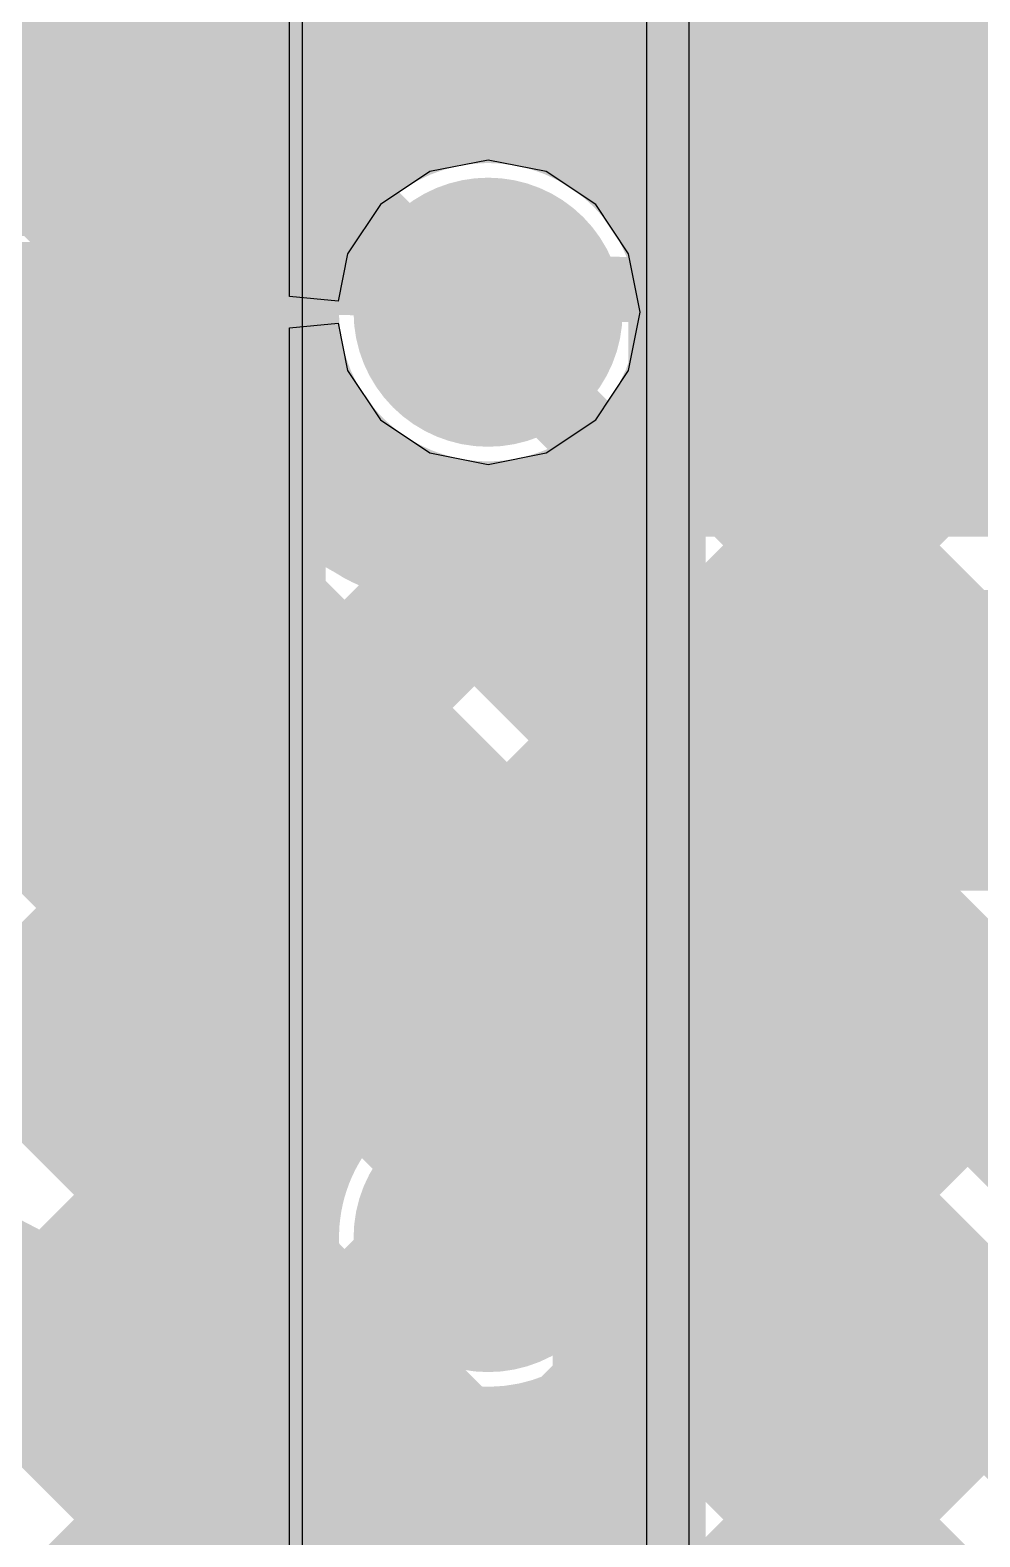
# Model space of a CAD drawing. Header units: millimetres. Extents: x 13 to 259, y -2 to 326.
# Drawn here: x 100.153 to 102.635, y 111.536 to 115.473 of the extents above; entities that cross this region are included whole.
import ezdxf

# ---------------------------------------------------------------- set-up
doc = ezdxf.new("R2010")
doc.units = ezdxf.units.MM
for name, color, linetype in [('BottomLayer', 5, 'Continuous'), ('BottomSolder', 6, 'Continuous'), ('ConnectLayer', 7, 'Continuous'), ('DrillDrawing', 1, 'Continuous'), ('Mechanical34', 56, 'Continuous'), ('MidLayer1', 16, 'Continuous'), ('MidLayer2', 76, 'Continuous'), ('MidLayer3', 90, 'Continuous'), ('MidLayer4', 156, 'Continuous'), ('MidLayer5', 130, 'Continuous'), ('MidLayer6', 216, 'Continuous'), ('MultiLayer', 9, 'Continuous'), ('TopLayer', 1, 'Continuous'), ('TopSolder', 216, 'Continuous')]:
    doc.layers.add(name, color=color, linetype=linetype)

msp = doc.modelspace()

# ---------------------------------------------------------------- linework, layer by layer
at = {"layer": 'BottomLayer', "const_width": 0.2499995}
for points in [[(101.22504774, 114.7362577, 1), (101.4750447, 114.7362577, 1)], [(101.22504774, 112.3181142, 1), (101.4750447, 112.3181142, 1)]]:
    msp.add_lwpolyline(points, format="xyb", close=True, dxfattribs=at)
at = {"layer": 'BottomSolder', "const_width": 0.3515995}
for points in [[(101.17424774, 114.7362577, 1), (101.5258447, 114.7362577, 1)], [(101.17424774, 112.3181142, 1), (101.5258447, 112.3181142, 1)]]:
    msp.add_lwpolyline(points, format="xyb", close=True, dxfattribs=at)
at = {"layer": 'ConnectLayer'}
for p, q in [((101.8750566, 126.82501432), (101.87504644, 76.80000895999999)), ((100.83111152, 114.77745142), (100.83111152, 119.53135098)), ((101.35004622, 115.13389724), (101.19787736, 115.10362806)), ((101.50221508, 115.10362806), (101.35004622, 115.13389724)), ((101.19787736, 115.10362806), (101.0688733, 115.01743062)), ((101.63121914, 115.01743062), (101.50221508, 115.10362806)), ((101.0688733, 115.01743062), (100.98267586, 114.88842656)), ((101.71741658, 114.88842656), (101.63121914, 115.01743062)), ((100.98267586, 114.88842656), (100.95810898, 114.76494192)), ((101.74768576, 114.7362577), (101.71741658, 114.88842656)), ((100.95810898, 114.76494192), (100.83111152, 114.77745142)), ((100.83111152, 114.69506398), (100.95810898, 114.70757348)), ((100.95810898, 114.70757348), (100.98267586, 114.58408884)), ((101.71741658, 114.58408884), (101.74768576, 114.7362577)), ((100.83111152, 109.94116442), (100.83111152, 114.69506398)), ((100.98267586, 114.58408884), (101.0688733, 114.45508478)), ((101.63121914, 114.45508478), (101.71741658, 114.58408884)), ((101.0688733, 114.45508478), (101.19787736, 114.36888734)), ((101.50221508, 114.36888734), (101.63121914, 114.45508478)), ((101.19787736, 114.36888734), (101.35004622, 114.33861816)), ((101.35004622, 114.33861816), (101.50221508, 114.36888734))]:
    msp.add_line(p, q, dxfattribs=at)
at = {"layer": 'ConnectLayer', "const_width": 0.3999992}
for points in [[(101.93553654, 114.66345114), (107.62381828, 120.35173288)], [(100.48445232, 114.77745142), (100.48445232, 119.53135098)], [(97.24004428, 109.11943124), (107.39335646, 119.27274342)], [(97.24004428, 109.11943124), (107.39335646, 119.27274342)], [(101.71863324, 115.19695528), (101.71863324, 119.11184712)], [(102.25863216, 115.19695528), (102.25863216, 119.11184712)], [(102.2514846, 114.3631317), (106.93836626, 119.0500159)], [(102.25863216, 114.13802674), (107.17062132, 119.0500159)], [(98.71350082, 118.50938706), (106.33633038, 110.8865575)], [(98.71350082, 118.50938706), (101.71863324, 115.50425464)], [(97.90304778, 112.32801766), (103.6726654, 118.09763528)], [(98.76005648, 117.61430376), (101.10253338, 115.27182686)], [(98.76005648, 117.61430376), (101.10253338, 115.27182686)], [(97.24004428, 117.43726068), (105.61990306, 109.0574019)], [(97.24004428, 117.43726068), (101.71863324, 112.95867172)], [(97.24004428, 117.43721242), (100.48445232, 114.19280438)], [(101.66113526, 115.2375775), (103.86326954, 117.43971178)], [(102.25443354, 115.1297545), (104.50575746, 117.38107842)], [(98.3061534, 117.21963094), (100.48445232, 115.04133202)], [(98.30619404, 117.21963856), (100.76075098, 114.76508162)], [(98.30619404, 117.21963856), (100.76075098, 114.76508162)], [(101.10105002, 110.43485406), (107.83566444, 117.16946848)], [(101.10105002, 110.43485406), (107.83566444, 117.16946848)], [(97.24004428, 112.5135418), (101.71863324, 116.99213076)], [(97.24004428, 116.58873304), (101.02096382, 112.8078135)], [(97.24004428, 116.58873304), (101.71863324, 112.11014408)], [(97.24004428, 116.58868478), (100.48445232, 113.34427674)], [(97.24004428, 112.5135418), (101.29360996, 116.56710748)], [(101.49013992, 116.5812756), (103.16776928, 114.90364624)], [(97.90304778, 112.32801766), (101.71863324, 116.14360312)], [(102.25863216, 115.81278336), (102.59804728, 115.47336824)], [(97.24004428, 112.5135418), (100.48445232, 115.75794984)], [(99.68004448, 115.72332456), (100.76889422, 114.63447482)], [(99.68004448, 115.6759815), (100.78310806, 114.57291792)], [(101.66113526, 115.2375775), (101.71863324, 115.29507548)], [(98.37891932, 115.25176848), (100.91453782, 112.71614998)], [(97.90304778, 112.32801766), (100.71004242, 115.1350123)], [(98.066225, 115.1350123), (100.91519822, 115.1350123)], [(98.69376502, 115.1350123), (101.02096382, 112.8078135)], [(99.54229265999999, 115.1350123), (105.61990306, 109.0574019)], [(100.3908203, 115.1350123), (100.76075098, 114.76508162)], [(101.78489422, 115.1350123), (102.8500483, 115.1350123)], [(101.93553654, 114.66345114), (102.4070977, 115.1350123)], [(102.08787558, 115.1350123), (106.33633038, 110.8865575)], [(101.89597096, 114.96001138), (103.18660846, 114.96001138)], [(101.96209478, 114.69000938), (102.23209678, 114.96001138)], [(102.2628765, 114.96001138), (102.5328785, 114.69000938)], [(102.81062242, 114.69000938), (103.08062442, 114.96001138)], [(97.90304778, 112.32801766), (100.48445232, 114.9094222)], [(98.11407351999999, 114.8661279), (100.48445232, 112.4957491)], [(98.11407606, 114.86617362), (100.76998896, 112.21026072)], [(98.11407606, 114.86617362), (100.76998896, 112.21026072)], [(98.11407606, 114.86617362), (101.71863324, 111.26161644)], [(98.11407606, 114.86617362), (100.76998896, 112.21026072)], [(100.48445232, 109.94116442), (100.48445232, 114.69506398)], [(101.95786822, 114.69000938), (103.14861514, 114.69000938)], [(102.55556324, 114.66721288), (103.3247489, 113.89802722)], [(101.88561538, 114.48874486), (105.853103, 110.52125724)], [(101.88561538, 114.48874486), (105.853103, 110.52125724)], [(98.06822144, 111.64466368), (100.84872642, 114.42516866)], [(98.06822144, 111.64466368), (100.84872642, 114.42516866)], [(98.06822144, 111.64466368), (100.84872642, 114.42516866)], [(97.76890529999999, 114.36276848), (100.48445232, 111.64722146)], [(97.76894085999999, 114.36278118), (103.56387466, 108.56784738)], [(97.76894085999999, 114.36278118), (103.56387466, 108.56784738)], [(97.76894085999999, 114.36278118), (101.71863324, 110.4130888)], [(101.73466064, 112.76551996), (103.30805348, 114.3389128)], [(101.73466064, 112.76551996), (103.30805348, 114.3389128)], [(102.25863216, 113.2894991), (103.30805094, 114.33891788)], [(101.71863324, 110.36066828), (101.71863324, 114.27556012)], [(101.8832862, 112.06561788), (104.09267726, 114.27500894)], [(101.8832862, 112.06561788), (104.09267726, 114.27500894)], [(102.25863216, 110.36066828), (102.25863216, 114.27556012)], [(97.24004428, 109.96795888), (101.42285278, 114.15076738)], [(97.24004428, 109.96795888), (101.42285278, 114.15076738)], [(97.24004428, 109.96795888), (101.42285278, 114.15076738)], [(101.18670644, 114.16931954), (101.93100518, 113.4250208)], [(101.24826334, 114.1551057), (101.46448592, 113.93888312)], [(101.37887014, 114.14696246), (106.0154471, 109.5103855)], [(101.37887014, 114.14696246), (106.0154471, 109.5103855)], [(101.37887014, 114.14696246), (101.71863324, 113.80719936)], [(102.25863216, 114.11561632), (103.5960717, 112.77817678)], [(98.06822144, 111.64466368), (100.48445232, 114.06089456)], [(101.7110615, 113.8147711), (102.1008118, 113.4250208)], [(101.73831824, 113.6177052), (101.93062418, 113.81001114)], [(101.77561306, 113.81001114), (107.26779156, 113.81001114)], [(102.39416148, 113.4250208), (102.77915182, 113.81001114)], [(102.5643491, 113.81001114), (102.94933944, 113.4250208)], [(97.24004428, 109.11943124), (101.71863324, 113.5980202)], [(98.98529606, 112.5617383), (100.02712278, 113.60356502)], [(101.93100518, 113.4250208), (104.00255552, 113.4250208)], [(102.25863216, 112.44097146), (103.16094176, 113.34328106)], [(102.25863216, 113.26708868), (103.16653992, 112.35918092)], [(97.24004428, 109.96795888), (100.48445232, 113.21236692)], [(99.64677048, 112.37468508), (100.4513866, 113.1793012)], [(102.25863216, 111.59244382), (103.57392036, 112.90773202)], [(97.24004428, 108.2709036), (101.71863324, 112.74949256)], [(100.2068735, 112.08626046), (100.87565042, 112.75503738)], [(102.25863216, 112.41856104), (104.80129408, 109.87589912)], [(97.24004428, 109.11943124), (100.48445232, 112.36383928)], [(101.8832862, 112.06561788), (102.02269156, 112.20502324)], [(101.92910526, 112.20502324), (102.42082386, 112.20502324)], [(102.42082386, 112.20502324), (103.22195256, 111.40389454)], [(101.53302528, 110.86682932), (102.64602026, 111.9798243)], [(101.83974552, 111.9890318), (104.74746132, 109.081316)], [(101.83974552, 111.9890318), (104.74746132, 109.081316)], [(101.83974552, 111.9890318), (104.74746132, 109.081316)], [(97.24004428, 108.2709036), (100.90264046, 111.93349978)], [(97.24004428, 108.2709036), (100.90264046, 111.93349978)], [(97.24004428, 107.42237596), (101.71863324, 111.90096492)], [(100.68338766, 111.71424698), (100.90264046, 111.93349978)], [(99.50214288, 109.68447456), (101.60254254, 111.78487422)], [(99.50214288, 109.68447456), (101.60254254, 111.78487422)], [(101.10876146, 111.29109314), (101.60254254, 111.78487422)], [(101.24219274, 111.73805694), (103.76378028, 109.2164694)], [(101.24219274, 111.73805694), (103.76378028, 109.2164694)], [(101.24219274, 111.73805694), (103.76378028, 109.2164694)], [(100.75639234, 111.64346226), (103.01849856, 109.38135604)], [(102.25863216, 111.5700334), (103.73552024, 110.09314532)], [(97.24004428, 108.2709036), (100.48445232, 111.51531164)]]:
    msp.add_lwpolyline(points, dxfattribs=at)
at = {"layer": 'ConnectLayer'}
for points, const_width in [([(101.61863344, 115.50425464, 1), (101.81863304, 115.50425464, 1)], 0.1999996), ([(102.49804748, 115.47336824, 1), (102.69804708, 115.47336824, 1)], 0.1999996), ([(101.94004504, 114.7362577, 1), (100.7600474, 114.7362577, 1)], 0.3999992), ([(101.61863344, 115.29507548, 1), (101.81863304, 115.29507548, 1)], 0.1999996), ([(101.00253358, 115.27182686, 1), (101.20253318, 115.27182686, 1)], 0.1999996), ([(101.00253358, 115.27182686, 1), (101.20253318, 115.27182686, 1)], 0.1999996), ([(101.56113546, 115.2375775, 1), (101.76113506, 115.2375775, 1)], 0.1999996), ([(101.56113546, 115.2375775, 1), (101.76113506, 115.2375775, 1)], 0.1999996), ([(101.61863344, 115.19695528, 1), (101.81863304, 115.19695528, 1)], 0.1999996), ([(101.61863344, 115.19695528, 1), (101.81863304, 115.19695528, 1)], 0.1999996), ([(102.15863236, 115.19695528, 1), (102.35863196, 115.19695528, 1)], 0.1999996), ([(100.2908205, 115.1350123, 1), (100.4908201, 115.1350123, 1)], 0.1999996), ([(100.61004262, 115.1350123, 1), (100.81004222, 115.1350123, 1)], 0.1999996), ([(100.81519842, 115.1350123, 1), (101.01519802, 115.1350123, 1)], 0.1999996), ([(100.81519842, 115.1350123, 1), (101.01519802, 115.1350123, 1)], 0.1999996), ([(101.68489442, 115.1350123, 1), (101.88489402, 115.1350123, 1)], 0.1999996), ([(101.68489442, 115.1350123, 1), (101.88489402, 115.1350123, 1)], 0.1999996), ([(101.98787578, 115.1350123, 1), (102.18787538, 115.1350123, 1)], 0.1999996), ([(102.15443374, 115.1297545, 1), (102.35443334, 115.1297545, 1)], 0.1999996), ([(102.3070979, 115.1350123, 1), (102.5070975, 115.1350123, 1)], 0.1999996), ([(100.38445252, 115.04133202, 1), (100.58445212, 115.04133202, 1)], 0.1999996), ([(101.79597116, 114.96001138, 1), (101.99597076, 114.96001138, 1)], 0.1999996), ([(101.79597116, 114.96001138, 1), (101.99597076, 114.96001138, 1)], 0.1999996), ([(102.13209698, 114.96001138, 1), (102.33209658, 114.96001138, 1)], 0.1999996), ([(102.1628767, 114.96001138, 1), (102.3628763, 114.96001138, 1)], 0.1999996), ([(100.38445252, 114.9094222, 1), (100.58445212, 114.9094222, 1)], 0.1999996), ([(100.38445252, 114.77745142, 1), (100.58445212, 114.77745142, 1)], 0.1999996), ([(100.6600476, 114.7362577, 1), (100.8600472, 114.7362577, 1)], 0.1999996), ([(100.66075118, 114.76508162, 1), (100.86075078, 114.76508162, 1)], 0.1999996), ([(100.66075118, 114.76508162, 1), (100.86075078, 114.76508162, 1)], 0.1999996), ([(100.66075118, 114.76508162, 1), (100.86075078, 114.76508162, 1)], 0.1999996), ([(101.84004524, 114.7362577, 1), (102.04004484, 114.7362577, 1)], 0.1999996), ([(101.84004524, 114.7362577, 1), (102.04004484, 114.7362577, 1)], 0.1999996), ([(101.84004524, 114.7362577, 1), (102.04004484, 114.7362577, 1)], 0.1999996), ([(101.84004524, 114.7362577, 1), (102.04004484, 114.7362577, 1)], 0.1999996), ([(100.38445252, 114.69506398, 1), (100.58445212, 114.69506398, 1)], 0.1999996), ([(101.83553674, 114.66345114, 1), (102.03553634, 114.66345114, 1)], 0.1999996), ([(101.83553674, 114.66345114, 1), (102.03553634, 114.66345114, 1)], 0.1999996), ([(101.85786842, 114.69000938, 1), (102.05786802, 114.69000938, 1)], 0.1999996), ([(101.86209498, 114.69000938, 1), (102.06209458, 114.69000938, 1)], 0.1999996), ([(102.4328787, 114.69000938, 1), (102.6328783, 114.69000938, 1)], 0.1999996), ([(102.45556344, 114.66721288, 1), (102.65556304, 114.66721288, 1)], 0.1999996), ([(102.71062262, 114.69000938, 1), (102.91062222, 114.69000938, 1)], 0.1999996), ([(100.66889442, 114.63447482, 1), (100.86889402, 114.63447482, 1)], 0.1999996), ([(100.68310826, 114.57291792, 1), (100.88310786, 114.57291792, 1)], 0.1999996), ([(101.78561558, 114.48874486, 1), (101.98561518, 114.48874486, 1)], 0.1999996), ([(101.78561558, 114.48874486, 1), (101.98561518, 114.48874486, 1)], 0.1999996), ([(100.74872662, 114.42516866, 1), (100.94872622, 114.42516866, 1)], 0.1999996), ([(100.74872662, 114.42516866, 1), (100.94872622, 114.42516866, 1)], 0.1999996), ([(100.74872662, 114.42516866, 1), (100.94872622, 114.42516866, 1)], 0.1999996), ([(102.1514848, 114.3631317, 1), (102.3514844, 114.3631317, 1)], 0.1999996), ([(102.1514848, 114.3631317, 1), (102.3514844, 114.3631317, 1)], 0.1999996), ([(102.1514848, 114.3631317, 1), (102.3514844, 114.3631317, 1)], 0.1999996), ([(101.61863344, 114.27556012, 1), (101.81863304, 114.27556012, 1)], 0.1999996), ([(101.61863344, 114.27556012, 1), (101.81863304, 114.27556012, 1)], 0.1999996), ([(102.15863236, 114.27556012, 1), (102.35863196, 114.27556012, 1)], 0.1999996), ([(102.15863236, 114.27556012, 1), (102.35863196, 114.27556012, 1)], 0.1999996), ([(102.15863236, 114.27556012, 1), (102.35863196, 114.27556012, 1)], 0.1999996), ([(100.38445252, 114.19280438, 1), (100.58445212, 114.19280438, 1)], 0.1999996), ([(101.08670664, 114.16931954, 1), (101.28670624, 114.16931954, 1)], 0.1999996), ([(101.14826354, 114.1551057, 1), (101.34826314, 114.1551057, 1)], 0.1999996), ([(101.27887034, 114.14696246, 1), (101.47886994, 114.14696246, 1)], 0.1999996), ([(101.27887034, 114.14696246, 1), (101.47886994, 114.14696246, 1)], 0.1999996), ([(101.27887034, 114.14696246, 1), (101.47886994, 114.14696246, 1)], 0.1999996), ([(101.32285298, 114.15076738, 1), (101.52285258, 114.15076738, 1)], 0.1999996), ([(101.32285298, 114.15076738, 1), (101.52285258, 114.15076738, 1)], 0.1999996), ([(101.32285298, 114.15076738, 1), (101.52285258, 114.15076738, 1)], 0.1999996), ([(102.15863236, 114.13802674, 1), (102.35863196, 114.13802674, 1)], 0.1999996), ([(102.15863236, 114.11561632, 1), (102.35863196, 114.11561632, 1)], 0.1999996), ([(100.38445252, 114.06089456, 1), (100.58445212, 114.06089456, 1)], 0.1999996), ([(101.36448612, 113.93888312, 1), (101.56448572, 113.93888312, 1)], 0.1999996), ([(101.36448612, 113.93888312, 1), (101.56448572, 113.93888312, 1)], 0.1999996), ([(101.36448612, 113.93888312, 1), (101.56448572, 113.93888312, 1)], 0.1999996), ([(101.6110617, 113.8147711, 1), (101.8110613, 113.8147711, 1)], 0.1999996), ([(101.61863344, 113.80719936, 1), (101.81863304, 113.80719936, 1)], 0.1999996), ([(101.67561326, 113.81001114, 1), (101.87561286, 113.81001114, 1)], 0.1999996), ([(101.67561326, 113.81001114, 1), (101.87561286, 113.81001114, 1)], 0.1999996), ([(101.67561326, 113.81001114, 1), (101.87561286, 113.81001114, 1)], 0.1999996), ([(101.83062438, 113.81001114, 1), (102.03062398, 113.81001114, 1)], 0.1999996), ([(102.4643493, 113.81001114, 1), (102.6643489, 113.81001114, 1)], 0.1999996), ([(102.67915202, 113.81001114, 1), (102.87915162, 113.81001114, 1)], 0.1999996), ([(99.92712298, 113.60356502, 1), (100.12712258, 113.60356502, 1)], 0.1999996), ([(101.61863344, 113.5980202, 1), (101.81863304, 113.5980202, 1)], 0.1999996), ([(101.63831844, 113.6177052, 1), (101.83831804, 113.6177052, 1)], 0.1999996), ([(101.83100538, 113.4250208, 1), (102.03100498, 113.4250208, 1)], 0.1999996), ([(101.83100538, 113.4250208, 1), (102.03100498, 113.4250208, 1)], 0.1999996), ([(102.000812, 113.4250208, 1), (102.2008116, 113.4250208, 1)], 0.1999996), ([(102.29416168, 113.4250208, 1), (102.49416128, 113.4250208, 1)], 0.1999996), ([(100.38445252, 113.34427674, 1), (100.58445212, 113.34427674, 1)], 0.1999996), ([(102.15863236, 113.2894991, 1), (102.35863196, 113.2894991, 1)], 0.1999996), ([(102.15863236, 113.26708868, 1), (102.35863196, 113.26708868, 1)], 0.1999996), ([(100.38445252, 113.21236692, 1), (100.58445212, 113.21236692, 1)], 0.1999996), ([(100.3513868, 113.1793012, 1), (100.5513864, 113.1793012, 1)], 0.1999996), ([(101.61863344, 112.95867172, 1), (101.81863304, 112.95867172, 1)], 0.1999996), ([(101.94004504, 112.3181142, 1), (100.7600474, 112.3181142, 1)], 0.3999992), ([(101.94004504, 112.3181142, 1), (100.7600474, 112.3181142, 1)], 0.3999992), ([(100.92096402, 112.8078135, 1), (101.12096362, 112.8078135, 1)], 0.1999996), ([(100.92096402, 112.8078135, 1), (101.12096362, 112.8078135, 1)], 0.1999996), ([(100.77565062, 112.75503738, 1), (100.97565022, 112.75503738, 1)], 0.1999996), ([(101.61863344, 112.74949256, 1), (101.81863304, 112.74949256, 1)], 0.1999996), ([(101.63466084, 112.76551996, 1), (101.83466044, 112.76551996, 1)], 0.1999996), ([(101.63466084, 112.76551996, 1), (101.83466044, 112.76551996, 1)], 0.1999996), ([(100.81453802, 112.71614998, 1), (101.01453762, 112.71614998, 1)], 0.1999996), ([(100.81453802, 112.71614998, 1), (101.01453762, 112.71614998, 1)], 0.1999996), ([(100.38445252, 112.4957491, 1), (100.58445212, 112.4957491, 1)], 0.1999996), ([(102.15863236, 112.44097146, 1), (102.35863196, 112.44097146, 1)], 0.1999996), ([(102.15863236, 112.41856104, 1), (102.35863196, 112.41856104, 1)], 0.1999996), ([(100.38445252, 112.36383928, 1), (100.58445212, 112.36383928, 1)], 0.1999996), ([(100.6600476, 112.3181142, 1), (100.8600472, 112.3181142, 1)], 0.1999996), ([(100.6600476, 112.3181142, 1), (100.8600472, 112.3181142, 1)], 0.1999996), ([(101.84004524, 112.3181142, 1), (102.04004484, 112.3181142, 1)], 0.1999996), ([(101.84004524, 112.3181142, 1), (102.04004484, 112.3181142, 1)], 0.1999996), ([(100.66998916, 112.21026072, 1), (100.86998876, 112.21026072, 1)], 0.1999996), ([(100.66998916, 112.21026072, 1), (100.86998876, 112.21026072, 1)], 0.1999996), ([(100.66998916, 112.21026072, 1), (100.86998876, 112.21026072, 1)], 0.1999996), ([(101.82910546, 112.20502324, 1), (102.02910506, 112.20502324, 1)], 0.1999996), ([(101.82910546, 112.20502324, 1), (102.02910506, 112.20502324, 1)], 0.1999996), ([(101.92269176, 112.20502324, 1), (102.12269136, 112.20502324, 1)], 0.1999996), ([(102.32082406, 112.20502324, 1), (102.52082366, 112.20502324, 1)], 0.1999996), ([(102.32082406, 112.20502324, 1), (102.52082366, 112.20502324, 1)], 0.1999996), ([(101.61863344, 112.11014408, 1), (101.81863304, 112.11014408, 1)], 0.1999996), ([(100.1068737, 112.08626046, 1), (100.3068733, 112.08626046, 1)], 0.1999996), ([(101.7832864, 112.06561788, 1), (101.983286, 112.06561788, 1)], 0.1999996), ([(101.7832864, 112.06561788, 1), (101.983286, 112.06561788, 1)], 0.1999996), ([(101.7832864, 112.06561788, 1), (101.983286, 112.06561788, 1)], 0.1999996), ([(101.73974572, 111.9890318, 1), (101.93974532, 111.9890318, 1)], 0.1999996), ([(101.73974572, 111.9890318, 1), (101.93974532, 111.9890318, 1)], 0.1999996), ([(101.73974572, 111.9890318, 1), (101.93974532, 111.9890318, 1)], 0.1999996), ([(102.54602046, 111.9798243, 1), (102.74602006, 111.9798243, 1)], 0.1999996), ([(100.80264066, 111.93349978, 1), (101.00264026, 111.93349978, 1)], 0.1999996), ([(100.80264066, 111.93349978, 1), (101.00264026, 111.93349978, 1)], 0.1999996), ([(100.80264066, 111.93349978, 1), (101.00264026, 111.93349978, 1)], 0.1999996), ([(101.61863344, 111.90096492, 1), (101.81863304, 111.90096492, 1)], 0.1999996), ([(101.50254274, 111.78487422, 1), (101.70254234, 111.78487422, 1)], 0.1999996), ([(101.50254274, 111.78487422, 1), (101.70254234, 111.78487422, 1)], 0.1999996), ([(101.50254274, 111.78487422, 1), (101.70254234, 111.78487422, 1)], 0.1999996), ([(100.58338786, 111.71424698, 1), (100.78338746, 111.71424698, 1)], 0.1999996), ([(101.14219294, 111.73805694, 1), (101.34219254, 111.73805694, 1)], 0.1999996), ([(101.14219294, 111.73805694, 1), (101.34219254, 111.73805694, 1)], 0.1999996), ([(101.14219294, 111.73805694, 1), (101.34219254, 111.73805694, 1)], 0.1999996), ([(100.38445252, 111.64722146, 1), (100.58445212, 111.64722146, 1)], 0.1999996), ([(100.65639254, 111.64346226, 1), (100.85639214, 111.64346226, 1)], 0.1999996), ([(100.65639254, 111.64346226, 1), (100.85639214, 111.64346226, 1)], 0.1999996), ([(102.15863236, 111.59244382, 1), (102.35863196, 111.59244382, 1)], 0.1999996), ([(102.15863236, 111.5700334, 1), (102.35863196, 111.5700334, 1)], 0.1999996), ([(100.38445252, 111.51531164, 1), (100.58445212, 111.51531164, 1)], 0.1999996)]:
    msp.add_lwpolyline(points, format="xyb", close=True, dxfattribs=dict(at, const_width=const_width))
at = {"layer": 'ConnectLayer', "const_width": 0.3999992}
for points in [[(101.71863324, 114.27556012, -2.08072709911328), (101.71863324, 115.19695528)], [(101.94004504, 114.7362577, -1.462114496526153), (100.91519822, 115.1350123)], [(101.78489422, 115.1350123, -0.1876900920644266), (101.94004504, 114.7362577)], [(101.89597096, 114.96001138, -0.09755255576557724), (101.94004504, 114.7362577)], [(102.2514846, 114.3631317, -0.04074484667730225), (102.25863216, 114.27556012)], [(102.2514846, 114.3631317, -0.04074484667730225), (102.25863216, 114.27556012)], [(101.77561306, 113.81001114, -0.198912367379658), (101.46448592, 113.93888312)], [(101.77561306, 113.81001114, -0.198912367379658), (101.46448592, 113.93888312)], [(101.92910526, 112.20502324, -1.319543679202316), (100.91453782, 112.71614998)], [(98.42294005999999, 112.61000846, -0.1989123673796578), (100.75639234, 111.64346226)]]:
    msp.add_lwpolyline(points, format="xyb", dxfattribs=at)
at = {"layer": 'DrillDrawing', "const_width": 0.0508}
for points in [[(101.22304622, 114.8632577), (101.22304622, 114.9902577)], [(101.22304622, 114.9902577), (101.47704622, 114.9902577)], [(101.47704622, 114.8632577), (101.47704622, 114.9902577)], [(101.09604622, 114.6092577), (101.09604622, 114.8632577)], [(101.09604622, 114.8632577), (101.22304622, 114.8632577)], [(101.47704622, 114.8632577), (101.60404622, 114.8632577)], [(101.60404622, 114.6092577), (101.60404622, 114.8632577)], [(101.09604622, 114.6092577), (101.22304622, 114.6092577)], [(101.22304622, 114.4822577), (101.22304622, 114.6092577)], [(101.47704622, 114.6092577), (101.60404622, 114.6092577)], [(101.47704622, 114.4822577), (101.47704622, 114.6092577)], [(101.22304622, 114.4822577), (101.47704622, 114.4822577)], [(101.22304622, 112.4451142), (101.22304622, 112.5721142)], [(101.22304622, 112.5721142), (101.47704622, 112.5721142)], [(101.47704622, 112.4451142), (101.47704622, 112.5721142)], [(101.09604622, 112.1911142), (101.09604622, 112.4451142)], [(101.09604622, 112.4451142), (101.22304622, 112.4451142)], [(101.47704622, 112.4451142), (101.60404622, 112.4451142)], [(101.60404622, 112.1911142), (101.60404622, 112.4451142)], [(101.09604622, 112.1911142), (101.22304622, 112.1911142)], [(101.22304622, 112.0641142), (101.22304622, 112.1911142)], [(101.47704622, 112.1911142), (101.60404622, 112.1911142)], [(101.47704622, 112.0641142), (101.47704622, 112.1911142)], [(101.22304622, 112.0641142), (101.47704622, 112.0641142)]]:
    msp.add_lwpolyline(points, dxfattribs=at)
at = {"layer": 'DrillDrawing', "const_width": 0.0254}
for points in [[(101.21034622, 114.9902577, 1), (101.23574622, 114.9902577, 1)], [(101.21034622, 114.9902577, 1), (101.23574622, 114.9902577, 1)], [(101.46434622, 114.9902577, 1), (101.48974622, 114.9902577, 1)], [(101.46434622, 114.9902577, 1), (101.48974622, 114.9902577, 1)], [(101.08334622, 114.8632577, 1), (101.10874622, 114.8632577, 1)], [(101.08334622, 114.8632577, 1), (101.10874622, 114.8632577, 1)], [(101.21034622, 114.8632577, 1), (101.23574622, 114.8632577, 1)], [(101.21034622, 114.8632577, 1), (101.23574622, 114.8632577, 1)], [(101.46434622, 114.8632577, 1), (101.48974622, 114.8632577, 1)], [(101.46434622, 114.8632577, 1), (101.48974622, 114.8632577, 1)], [(101.59134622, 114.8632577, 1), (101.61674622, 114.8632577, 1)], [(101.59134622, 114.8632577, 1), (101.61674622, 114.8632577, 1)], [(101.08334622, 114.6092577, 1), (101.10874622, 114.6092577, 1)], [(101.08334622, 114.6092577, 1), (101.10874622, 114.6092577, 1)], [(101.21034622, 114.6092577, 1), (101.23574622, 114.6092577, 1)], [(101.21034622, 114.6092577, 1), (101.23574622, 114.6092577, 1)], [(101.46434622, 114.6092577, 1), (101.48974622, 114.6092577, 1)], [(101.46434622, 114.6092577, 1), (101.48974622, 114.6092577, 1)], [(101.59134622, 114.6092577, 1), (101.61674622, 114.6092577, 1)], [(101.59134622, 114.6092577, 1), (101.61674622, 114.6092577, 1)], [(101.21034622, 114.4822577, 1), (101.23574622, 114.4822577, 1)], [(101.21034622, 114.4822577, 1), (101.23574622, 114.4822577, 1)], [(101.46434622, 114.4822577, 1), (101.48974622, 114.4822577, 1)], [(101.46434622, 114.4822577, 1), (101.48974622, 114.4822577, 1)], [(101.21034622, 112.5721142, 1), (101.23574622, 112.5721142, 1)], [(101.21034622, 112.5721142, 1), (101.23574622, 112.5721142, 1)], [(101.46434622, 112.5721142, 1), (101.48974622, 112.5721142, 1)], [(101.46434622, 112.5721142, 1), (101.48974622, 112.5721142, 1)], [(101.08334622, 112.4451142, 1), (101.10874622, 112.4451142, 1)], [(101.08334622, 112.4451142, 1), (101.10874622, 112.4451142, 1)], [(101.21034622, 112.4451142, 1), (101.23574622, 112.4451142, 1)], [(101.21034622, 112.4451142, 1), (101.23574622, 112.4451142, 1)], [(101.46434622, 112.4451142, 1), (101.48974622, 112.4451142, 1)], [(101.46434622, 112.4451142, 1), (101.48974622, 112.4451142, 1)], [(101.59134622, 112.4451142, 1), (101.61674622, 112.4451142, 1)], [(101.59134622, 112.4451142, 1), (101.61674622, 112.4451142, 1)], [(101.08334622, 112.1911142, 1), (101.10874622, 112.1911142, 1)], [(101.08334622, 112.1911142, 1), (101.10874622, 112.1911142, 1)], [(101.21034622, 112.1911142, 1), (101.23574622, 112.1911142, 1)], [(101.21034622, 112.1911142, 1), (101.23574622, 112.1911142, 1)], [(101.46434622, 112.1911142, 1), (101.48974622, 112.1911142, 1)], [(101.46434622, 112.1911142, 1), (101.48974622, 112.1911142, 1)], [(101.59134622, 112.1911142, 1), (101.61674622, 112.1911142, 1)], [(101.59134622, 112.1911142, 1), (101.61674622, 112.1911142, 1)], [(101.21034622, 112.0641142, 1), (101.23574622, 112.0641142, 1)], [(101.21034622, 112.0641142, 1), (101.23574622, 112.0641142, 1)], [(101.46434622, 112.0641142, 1), (101.48974622, 112.0641142, 1)], [(101.46434622, 112.0641142, 1), (101.48974622, 112.0641142, 1)]]:
    msp.add_lwpolyline(points, format="xyb", close=True, dxfattribs=at)
at = {"layer": 'Mechanical34', "const_width": 0.0999998}
for points in [[(101.76661384, 79.42501005999999), (101.76661384, 125.07842396)], [(100.8750459, 109.0000106), (100.8750459, 123.07500912)]]:
    msp.add_lwpolyline(points, dxfattribs=at)
at = {"layer": 'MidLayer1', "const_width": 0.2499995}
for points in [[(101.22504774, 114.7362577, 1), (101.4750447, 114.7362577, 1)], [(101.22504774, 112.3181142, 1), (101.4750447, 112.3181142, 1)]]:
    msp.add_lwpolyline(points, format="xyb", close=True, dxfattribs=at)
at = {"layer": 'MidLayer2', "const_width": 0.1699768}
msp.add_lwpolyline([(97.52527866, 114.9000115), (103.73604348, 114.7450207)], dxfattribs=at)
at = {"layer": 'MidLayer2', "const_width": 0.2499995}
for points in [[(101.22504774, 114.7362577, 1), (101.4750447, 114.7362577, 1)], [(101.22504774, 112.3181142, 1), (101.4750447, 112.3181142, 1)]]:
    msp.add_lwpolyline(points, format="xyb", close=True, dxfattribs=at)
at = {"layer": 'MidLayer3', "const_width": 0.1999996}
for points in [[(99.920044, 116.95501374), (101.47504724, 115.4000105)], [(99.58004468, 116.44557864), (101.77561306, 114.25001026)], [(98.69004645999999, 115.56289562), (101.60791972, 112.64502236)], [(99.24004536, 115.49372634), (101.74875002, 112.98502168)], [(101.47504724, 115.4000105), (109.82504578, 115.4000105)], [(101.77561306, 114.25001026), (107.45004672, 114.25001026)], [(101.74875002, 112.98502168), (104.00255552, 112.98502168)], [(101.60791972, 112.64502236), (102.60307902, 112.64502236)], [(102.60307902, 112.64502236), (103.5330797, 111.71502168)]]:
    msp.add_lwpolyline(points, dxfattribs=at)
at = {"layer": 'MidLayer3'}
for points, const_width in [([(101.42504734, 115.4000105, 1), (101.52504714, 115.4000105, 1)], 0.0999998), ([(101.42504734, 115.4000105, 1), (101.52504714, 115.4000105, 1)], 0.0999998), ([(101.22504774, 114.7362577, 1), (101.4750447, 114.7362577, 1)], 0.2499995), ([(101.72561316, 114.25001026, 1), (101.82561296, 114.25001026, 1)], 0.0999998), ([(101.72561316, 114.25001026, 1), (101.82561296, 114.25001026, 1)], 0.0999998), ([(101.69875012, 112.98502168, 1), (101.79874992, 112.98502168, 1)], 0.0999998), ([(101.69875012, 112.98502168, 1), (101.79874992, 112.98502168, 1)], 0.0999998), ([(101.55791982, 112.64502236, 1), (101.65791962, 112.64502236, 1)], 0.0999998), ([(101.55791982, 112.64502236, 1), (101.65791962, 112.64502236, 1)], 0.0999998), ([(102.55307912, 112.64502236, 1), (102.65307892, 112.64502236, 1)], 0.0999998), ([(102.55307912, 112.64502236, 1), (102.65307892, 112.64502236, 1)], 0.0999998), ([(101.22504774, 112.3181142, 1), (101.4750447, 112.3181142, 1)], 0.2499995)]:
    msp.add_lwpolyline(points, format="xyb", close=True, dxfattribs=dict(at, const_width=const_width))
at = {"layer": 'MidLayer3', "const_width": 0.11999976}
msp.add_lwpolyline([(98.42294005999999, 111.85000998, -0.1989123673796578), (100.21899184, 111.10606176)], format="xyb", dxfattribs=at)
at = {"layer": 'MidLayer4', "const_width": 0.2499995}
for points in [[(101.22504774, 114.7362577, 1), (101.4750447, 114.7362577, 1)], [(101.22504774, 112.3181142, 1), (101.4750447, 112.3181142, 1)]]:
    msp.add_lwpolyline(points, format="xyb", close=True, dxfattribs=at)
at = {"layer": 'MidLayer5', "const_width": 0.2499995}
for points in [[(101.22504774, 114.7362577, 1), (101.4750447, 114.7362577, 1)], [(101.22504774, 112.3181142, 1), (101.4750447, 112.3181142, 1)]]:
    msp.add_lwpolyline(points, format="xyb", close=True, dxfattribs=at)
at = {"layer": 'MidLayer6', "const_width": 0.2499995}
for points in [[(101.22504774, 114.7362577, 1), (101.4750447, 114.7362577, 1)], [(101.22504774, 112.3181142, 1), (101.4750447, 112.3181142, 1)]]:
    msp.add_lwpolyline(points, format="xyb", close=True, dxfattribs=at)
at = {"layer": 'MultiLayer', "const_width": 0.2499995}
for points in [[(101.22504774, 114.7362577, 1), (101.4750447, 114.7362577, 1)], [(101.22504774, 112.3181142, 1), (101.4750447, 112.3181142, 1)]]:
    msp.add_lwpolyline(points, format="xyb", close=True, dxfattribs=at)
at = {"layer": 'TopLayer'}
for p, q in [((101.76455136, 106.75923276), (101.76454628, 125.30758022)), ((100.86433472, 124.3948617), (100.86433472, 106.75779766))]:
    msp.add_line(p, q, dxfattribs=at)
at = {"layer": 'TopLayer', "const_width": 0.2499995}
for points in [[(101.22504774, 114.7362577, 1), (101.4750447, 114.7362577, 1)], [(101.22504774, 112.3181142, 1), (101.4750447, 112.3181142, 1)]]:
    msp.add_lwpolyline(points, format="xyb", close=True, dxfattribs=at)
at = {"layer": 'TopSolder', "const_width": 0.3515995}
for points in [[(101.17424774, 114.7362577, 1), (101.5258447, 114.7362577, 1)], [(101.17424774, 112.3181142, 1), (101.5258447, 112.3181142, 1)]]:
    msp.add_lwpolyline(points, format="xyb", close=True, dxfattribs=at)

doc.saveas('drawing.dxf')
